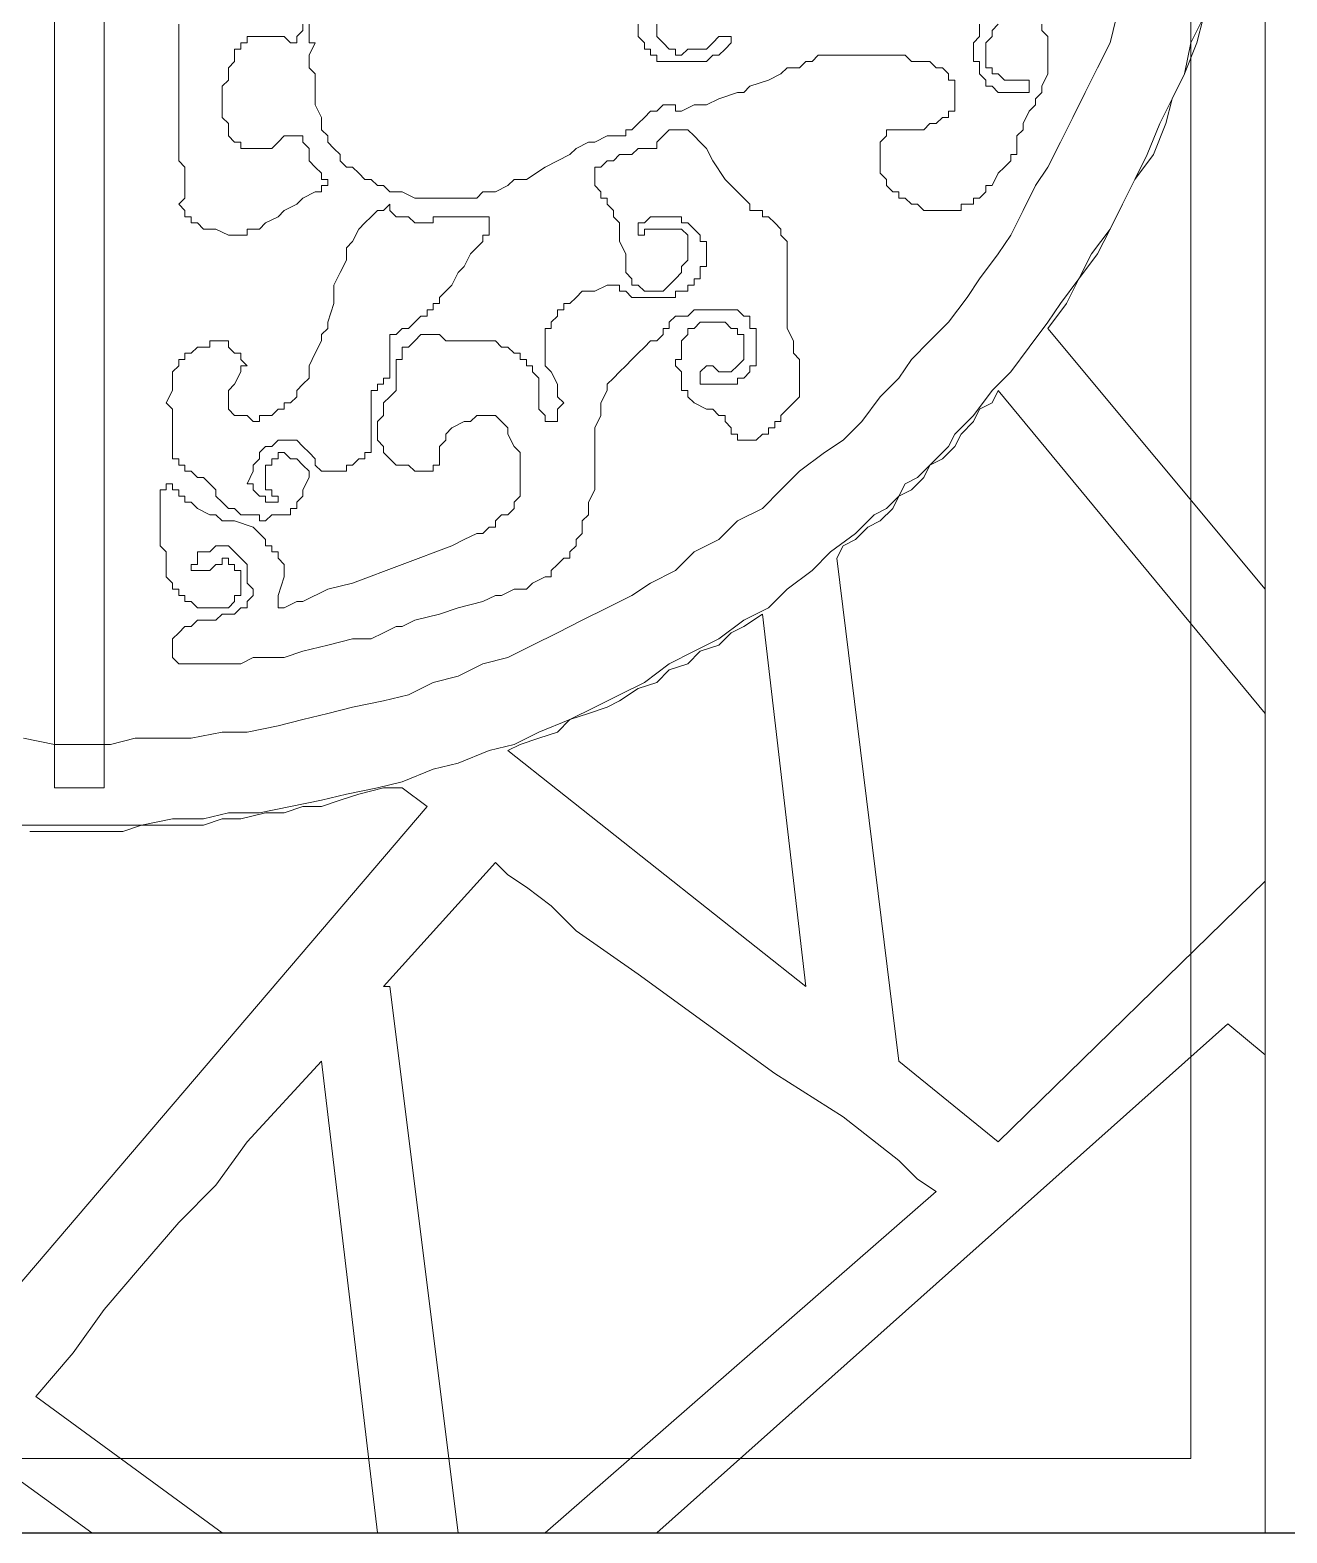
# Model space of a CAD drawing. Extents: x -66030 to 95157, y -13132 to 45879.
# Drawn here: x -50013 to -49222, y 24423 to 25368 of the extents above; entities that cross this region are included whole.
import ezdxf

# ---------------------------------------------------------------- set-up
doc = ezdxf.new("R2010")
doc.units = 0
doc.header["$LTSCALE"] = 100
doc.header["$MEASUREMENT"] = 0
doc.layers.get('0').update_dxf_attribs({"linetype": 'CONTINUOUS'})
doc.layers.add('3', color=11, linetype='CONTINUOUS')

msp = doc.modelspace()

# ---------------------------------------------------------------- linework, layer by layer
at = {"lineweight": 0}
for points in [[(-50727.7, 24422.57), (-49235.62, 24422.57), (-49235.62, 29164.42), (-50727.7, 29164.42), (-50727.7, 24422.57)], [(-50680.82, 24469.45), (-49282.49, 24469.45), (-49282.49, 29113.64), (-50680.82, 29113.64), (-50680.82, 24469.45)], [(-49997.28, 26336.5), (-49966.03, 26336.5), (-49966.03, 24891.29), (-49997.28, 24891.29), (-49997.28, 26336.5)], [(-49548.09, 25250.64), (-49548.09, 25250.64), (-49548.09, 25250.64), (-49544.19, 25246.73), (-49544.19, 25246.73), (-49540.28, 25242.83), (-49540.28, 25242.83), (-49540.28, 25238.92), (-49536.38, 25235.02), (-49536.38, 25227.2), (-49536.38, 25223.3), (-49536.38, 25219.39), (-49536.38, 25215.49), (-49536.38, 25211.58), (-49536.38, 25207.67), (-49536.38, 25203.77), (-49536.38, 25192.05), (-49536.38, 25192.05), (-49536.38, 25188.14), (-49536.38, 25184.24), (-49536.38, 25180.33), (-49532.47, 25172.52), (-49532.47, 25164.71), (-49528.56, 25160.8), (-49528.56, 25156.9), (-49528.56, 25149.08), (-49528.56, 25145.18), (-49528.56, 25145.18), (-49528.56, 25141.27), (-49528.56, 25141.27), (-49528.56, 25137.37), (-49532.47, 25133.46), (-49536.38, 25129.55), (-49540.28, 25125.65), (-49540.28, 25121.74), (-49544.19, 25121.74), (-49544.19, 25117.84), (-49548.09, 25117.84), (-49548.09, 25113.93), (-49552, 25113.93), (-49555.9, 25110.02), (-49555.9, 25110.02), (-49559.81, 25110.02), (-49563.72, 25110.02), (-49567.62, 25110.02), (-49567.62, 25110.02), (-49567.62, 25113.93), (-49571.53, 25113.93), (-49571.53, 25117.84), (-49575.43, 25121.74), (-49575.43, 25125.65), (-49575.43, 25125.65), (-49579.34, 25125.65), (-49579.34, 25125.65), (-49579.34, 25125.65), (-49583.25, 25129.55), (-49583.25, 25129.55), (-49587.15, 25129.55), (-49594.96, 25133.46), (-49594.96, 25133.46), (-49594.96, 25133.46), (-49598.87, 25137.37), (-49598.87, 25137.37), (-49598.87, 25141.27), (-49602.78, 25141.27), (-49602.78, 25145.18), (-49602.78, 25149.08), (-49602.78, 25149.08), (-49602.78, 25152.99), (-49606.68, 25156.9), (-49606.68, 25160.8), (-49602.78, 25160.8), (-49602.78, 25164.71), (-49602.78, 25168.61), (-49602.78, 25168.61), (-49602.78, 25172.52), (-49598.87, 25176.43), (-49598.87, 25176.43), (-49598.87, 25180.33), (-49594.96, 25180.33), (-49594.96, 25180.33), (-49591.06, 25184.24), (-49587.15, 25184.24), (-49587.15, 25184.24), (-49583.25, 25184.24), (-49579.34, 25184.24), (-49575.43, 25184.24), (-49575.43, 25184.24), (-49571.53, 25180.33), (-49571.53, 25180.33), (-49567.62, 25180.33), (-49567.62, 25176.43), (-49563.72, 25176.43), (-49563.72, 25172.52), (-49563.72, 25168.61), (-49563.72, 25168.61), (-49563.72, 25164.71), (-49563.72, 25160.8), (-49567.62, 25156.9), (-49567.62, 25156.9), (-49571.53, 25152.99), (-49571.53, 25152.99), (-49571.53, 25152.99), (-49575.43, 25152.99), (-49575.43, 25152.99), (-49579.34, 25152.99), (-49579.34, 25152.99), (-49579.34, 25152.99), (-49579.34, 25152.99), (-49583.25, 25156.9), (-49583.25, 25156.9), (-49583.25, 25156.9), (-49587.15, 25156.9), (-49591.06, 25152.99), (-49591.06, 25152.99), (-49591.06, 25152.99), (-49591.06, 25149.08), (-49591.06, 25149.08), (-49591.06, 25149.08), (-49591.06, 25149.08), (-49591.06, 25145.18), (-49587.15, 25145.18), (-49587.15, 25145.18), (-49583.25, 25145.18), (-49583.25, 25145.18), (-49583.25, 25145.18), (-49579.34, 25145.18), (-49579.34, 25145.18), (-49575.43, 25145.18), (-49575.43, 25145.18), (-49571.53, 25145.18), (-49571.53, 25145.18), (-49567.62, 25145.18), (-49567.62, 25149.08), (-49563.72, 25149.08), (-49563.72, 25149.08), (-49559.81, 25152.99), (-49559.81, 25152.99), (-49559.81, 25156.9), (-49555.9, 25156.9), (-49555.9, 25160.8), (-49555.9, 25160.8), (-49555.9, 25164.71), (-49555.9, 25164.71), (-49555.9, 25168.61), (-49555.9, 25168.61), (-49555.9, 25172.52), (-49555.9, 25172.52), (-49555.9, 25176.43), (-49555.9, 25176.43), (-49555.9, 25180.33), (-49559.81, 25180.33), (-49559.81, 25184.24), (-49559.81, 25184.24), (-49559.81, 25188.14), (-49563.72, 25188.14), (-49563.72, 25188.14), (-49567.62, 25192.05), (-49567.62, 25192.05), (-49571.53, 25192.05), (-49571.53, 25192.05), (-49583.25, 25192.05), (-49591.06, 25192.05), (-49594.96, 25192.05), (-49598.87, 25188.14), (-49602.78, 25188.14), (-49606.68, 25188.14), (-49606.68, 25188.14), (-49610.59, 25184.24), (-49610.59, 25184.24), (-49610.59, 25184.24), (-49610.59, 25184.24), (-49610.59, 25180.33), (-49614.49, 25180.33), (-49614.49, 25180.33), (-49614.49, 25176.43), (-49618.4, 25172.52), (-49622.31, 25172.52), (-49626.21, 25168.61), (-49630.12, 25164.71), (-49634.02, 25160.8), (-49634.02, 25160.8), (-49637.93, 25156.9), (-49641.84, 25152.99), (-49641.84, 25152.99), (-49645.74, 25149.08), (-49649.65, 25145.18), (-49649.65, 25141.27), (-49653.55, 25133.46), (-49653.55, 25129.55), (-49653.55, 25125.65), (-49653.55, 25125.65), (-49657.46, 25117.84), (-49657.46, 25113.93), (-49657.46, 25106.12), (-49657.46, 25094.4), (-49657.46, 25086.59), (-49657.46, 25078.78), (-49661.37, 25070.96), (-49661.37, 25067.06), (-49661.37, 25063.15), (-49665.27, 25059.25), (-49665.27, 25055.34), (-49665.27, 25051.43), (-49669.18, 25047.53), (-49669.18, 25043.62), (-49673.08, 25039.72), (-49673.08, 25035.81), (-49676.99, 25035.81), (-49680.9, 25031.9), (-49684.8, 25028), (-49684.8, 25024.09), (-49688.71, 25024.09), (-49696.52, 25020.19), (-49700.43, 25016.28), (-49708.24, 25016.28), (-49716.05, 25012.38), (-49719.96, 25012.38), (-49727.77, 25008.47), (-49743.39, 25004.56), (-49755.11, 25000.66), (-49770.73, 24996.75), (-49778.55, 24992.85), (-49782.45, 24992.85), (-49790.26, 24988.94), (-49798.07, 24985.03), (-49801.98, 24985.03), (-49809.79, 24985.03), (-49825.42, 24981.13), (-49841.04, 24977.22), (-49852.76, 24973.32), (-49860.57, 24973.32), (-49872.29, 24973.32), (-49880.1, 24969.41), (-49891.82, 24969.41), (-49899.63, 24969.41), (-49907.44, 24969.41), (-49915.25, 24969.41), (-49915.25, 24969.41), (-49919.16, 24969.41), (-49919.16, 24969.41), (-49923.07, 24973.32), (-49923.07, 24973.32), (-49923.07, 24973.32), (-49923.07, 24973.32), (-49923.07, 24977.22), (-49923.07, 24977.22), (-49923.07, 24981.13), (-49923.07, 24981.13), (-49923.07, 24985.03), (-49919.16, 24988.94), (-49919.16, 24988.94), (-49919.16, 24988.94), (-49915.25, 24992.85), (-49911.35, 24992.85), (-49911.35, 24992.85), (-49907.44, 24996.75), (-49903.54, 24996.75), (-49903.54, 24996.75), (-49895.72, 24996.75), (-49891.82, 25000.66), (-49887.91, 25000.66), (-49884.01, 25000.66), (-49880.1, 25004.56), (-49880.1, 25004.56), (-49880.1, 25004.56), (-49876.19, 25004.56), (-49876.19, 25008.47), (-49876.19, 25008.47), (-49876.19, 25008.47), (-49872.29, 25012.38), (-49872.29, 25016.28), (-49872.29, 25016.28), (-49876.19, 25020.19), (-49876.19, 25024.09), (-49876.19, 25028), (-49876.19, 25028), (-49876.19, 25031.9), (-49880.1, 25035.81), (-49880.1, 25035.81), (-49884.01, 25039.72), (-49884.01, 25039.72), (-49884.01, 25039.72), (-49887.91, 25043.62), (-49891.82, 25043.62), (-49895.72, 25043.62), (-49895.72, 25043.62), (-49899.63, 25039.72), (-49903.54, 25039.72), (-49903.54, 25039.72), (-49907.44, 25039.72), (-49907.44, 25035.81), (-49907.44, 25035.81), (-49907.44, 25031.9), (-49911.35, 25031.9), (-49911.35, 25028), (-49911.35, 25028), (-49907.44, 25028), (-49907.44, 25028), (-49907.44, 25028), (-49907.44, 25028), (-49907.44, 25028), (-49903.54, 25028), (-49899.63, 25028), (-49895.72, 25031.9), (-49891.82, 25031.9), (-49891.82, 25031.9), (-49891.82, 25035.81), (-49887.91, 25035.81), (-49887.91, 25031.9), (-49884.01, 25031.9), (-49884.01, 25031.9), (-49884.01, 25031.9), (-49884.01, 25028), (-49884.01, 25028), (-49880.1, 25028), (-49880.1, 25024.09), (-49880.1, 25020.19), (-49880.1, 25016.28), (-49880.1, 25012.38), (-49880.1, 25012.38), (-49884.01, 25012.38), (-49884.01, 25008.47), (-49884.01, 25008.47), (-49884.01, 25008.47), (-49887.91, 25004.56), (-49887.91, 25004.56), (-49887.91, 25004.56), (-49891.82, 25004.56), (-49895.72, 25004.56), (-49899.63, 25004.56), (-49903.54, 25004.56), (-49903.54, 25004.56), (-49907.44, 25004.56), (-49911.35, 25008.47), (-49911.35, 25008.47), (-49915.25, 25008.47), (-49915.25, 25012.38), (-49919.16, 25012.38), (-49919.16, 25016.28), (-49923.07, 25016.28), (-49923.07, 25020.19), (-49926.97, 25024.09), (-49926.97, 25024.09), (-49926.97, 25028), (-49926.97, 25031.9), (-49926.97, 25031.9), (-49926.97, 25035.81), (-49926.97, 25039.72), (-49930.88, 25043.62), (-49930.88, 25043.62), (-49930.88, 25047.53), (-49930.88, 25055.34), (-49930.88, 25059.25), (-49930.88, 25063.15), (-49930.88, 25067.06), (-49930.88, 25070.96), (-49930.88, 25074.87), (-49930.88, 25078.78), (-49926.97, 25078.78), (-49926.97, 25082.68), (-49926.97, 25082.68), (-49926.97, 25082.68), (-49926.97, 25082.68), (-49926.97, 25082.68), (-49923.07, 25082.68), (-49923.07, 25078.78), (-49923.07, 25078.78), (-49919.16, 25078.78), (-49919.16, 25074.87), (-49915.25, 25074.87), (-49915.25, 25074.87), (-49915.25, 25070.96), (-49911.35, 25070.96), (-49907.44, 25067.06), (-49899.63, 25063.15), (-49895.72, 25063.15), (-49891.82, 25059.25), (-49884.01, 25059.25), (-49872.29, 25055.34), (-49868.38, 25051.43), (-49864.48, 25047.53), (-49864.48, 25043.62), (-49860.57, 25043.62), (-49860.57, 25039.72), (-49856.66, 25039.72), (-49856.66, 25035.81), (-49856.66, 25035.81), (-49852.76, 25031.9), (-49852.76, 25031.9), (-49852.76, 25028), (-49852.76, 25028), (-49852.76, 25024.09), (-49856.66, 25012.38), (-49856.66, 25008.47), (-49856.66, 25008.47), (-49856.66, 25004.56), (-49856.66, 25004.56), (-49852.76, 25004.56), (-49852.76, 25004.56), (-49852.76, 25004.56), (-49844.95, 25008.47), (-49841.04, 25008.47), (-49825.42, 25016.28), (-49809.79, 25020.19), (-49778.55, 25031.9), (-49747.3, 25043.62), (-49739.49, 25047.53), (-49731.67, 25051.43), (-49727.77, 25051.43), (-49723.86, 25055.34), (-49719.96, 25055.34), (-49719.96, 25059.25), (-49716.05, 25063.15), (-49712.14, 25063.15), (-49708.24, 25067.06), (-49708.24, 25070.96), (-49704.33, 25074.87), (-49704.33, 25078.78), (-49704.33, 25082.68), (-49704.33, 25086.59), (-49704.33, 25090.49), (-49704.33, 25094.4), (-49704.33, 25102.21), (-49708.24, 25106.12), (-49712.14, 25113.93), (-49712.14, 25117.84), (-49716.05, 25121.74), (-49716.05, 25121.74), (-49716.05, 25121.74), (-49719.96, 25125.65), (-49719.96, 25125.65), (-49723.86, 25125.65), (-49727.77, 25125.65), (-49727.77, 25125.65), (-49731.67, 25125.65), (-49735.58, 25121.74), (-49739.49, 25121.74), (-49747.3, 25117.84), (-49747.3, 25117.84), (-49751.2, 25113.93), (-49751.2, 25113.93), (-49751.2, 25113.93), (-49751.2, 25110.02), (-49751.2, 25110.02), (-49755.11, 25106.12), (-49755.11, 25102.21), (-49755.11, 25098.31), (-49755.11, 25094.4), (-49755.11, 25094.4), (-49759.02, 25094.4), (-49759.02, 25094.4), (-49759.02, 25090.49), (-49762.92, 25090.49), (-49762.92, 25090.49), (-49762.92, 25090.49), (-49766.83, 25090.49), (-49770.73, 25090.49), (-49770.73, 25090.49), (-49774.64, 25094.4), (-49778.55, 25094.4), (-49778.55, 25094.4), (-49782.45, 25094.4), (-49782.45, 25094.4), (-49786.36, 25098.31), (-49786.36, 25098.31), (-49786.36, 25098.31), (-49790.26, 25102.21), (-49790.26, 25102.21), (-49790.26, 25106.12), (-49794.17, 25110.02), (-49794.17, 25110.02), (-49794.17, 25113.93), (-49794.17, 25117.84), (-49794.17, 25121.74), (-49790.26, 25125.65), (-49790.26, 25129.55), (-49790.26, 25133.46), (-49786.36, 25137.37), (-49786.36, 25137.37), (-49782.45, 25141.27), (-49782.45, 25141.27), (-49782.45, 25141.27), (-49782.45, 25145.18), (-49782.45, 25149.08), (-49782.45, 25152.99), (-49782.45, 25156.9), (-49782.45, 25160.8), (-49778.55, 25160.8), (-49778.55, 25164.71), (-49778.55, 25164.71), (-49778.55, 25168.61), (-49774.64, 25168.61), (-49774.64, 25168.61), (-49770.73, 25172.52), (-49770.73, 25172.52), (-49770.73, 25172.52), (-49766.83, 25176.43), (-49766.83, 25176.43), (-49762.92, 25176.43), (-49762.92, 25176.43), (-49759.02, 25176.43), (-49759.02, 25176.43), (-49755.11, 25176.43), (-49751.2, 25172.52), (-49747.3, 25172.52), (-49743.39, 25172.52), (-49739.49, 25172.52), (-49735.58, 25172.52), (-49731.67, 25172.52), (-49727.77, 25172.52), (-49723.86, 25172.52), (-49719.96, 25172.52), (-49716.05, 25168.61), (-49712.14, 25168.61), (-49708.24, 25164.71), (-49704.33, 25164.71), (-49704.33, 25160.8), (-49700.43, 25160.8), (-49700.43, 25160.8), (-49700.43, 25156.9), (-49696.52, 25156.9), (-49696.52, 25152.99), (-49696.52, 25152.99), (-49692.61, 25149.08), (-49692.61, 25149.08), (-49692.61, 25145.18), (-49692.61, 25145.18), (-49692.61, 25141.27), (-49692.61, 25137.37), (-49692.61, 25133.46), (-49692.61, 25129.55), (-49688.71, 25125.65), (-49688.71, 25125.65), (-49688.71, 25121.74), (-49688.71, 25121.74), (-49684.8, 25121.74), (-49684.8, 25121.74), (-49684.8, 25121.74), (-49684.8, 25121.74), (-49680.9, 25121.74), (-49680.9, 25125.65), (-49680.9, 25125.65), (-49680.9, 25129.55), (-49676.99, 25133.46), (-49680.9, 25137.37), (-49680.9, 25137.37), (-49680.9, 25141.27), (-49680.9, 25145.18), (-49684.8, 25152.99), (-49688.71, 25156.9), (-49688.71, 25160.8), (-49688.71, 25164.71), (-49688.71, 25164.71), (-49688.71, 25168.61), (-49688.71, 25172.52), (-49688.71, 25176.43), (-49688.71, 25180.33), (-49684.8, 25180.33), (-49684.8, 25184.24), (-49684.8, 25184.24), (-49680.9, 25188.14), (-49680.9, 25192.05), (-49676.99, 25192.05), (-49676.99, 25195.96), (-49673.08, 25195.96), (-49669.18, 25199.86), (-49669.18, 25199.86), (-49665.27, 25203.77), (-49661.37, 25203.77), (-49657.46, 25203.77), (-49657.46, 25203.77), (-49649.65, 25207.67), (-49641.84, 25207.67), (-49641.84, 25203.77), (-49637.93, 25203.77), (-49637.93, 25203.77), (-49634.02, 25199.86), (-49630.12, 25199.86), (-49630.12, 25199.86), (-49626.21, 25199.86), (-49622.31, 25199.86), (-49622.31, 25199.86), (-49618.4, 25199.86), (-49614.49, 25199.86), (-49614.49, 25199.86), (-49610.59, 25199.86), (-49606.68, 25199.86), (-49606.68, 25203.77), (-49602.78, 25203.77), (-49602.78, 25203.77), (-49598.87, 25203.77), (-49598.87, 25207.67), (-49594.96, 25207.67), (-49594.96, 25207.67), (-49594.96, 25211.58), (-49591.06, 25211.58), (-49591.06, 25215.49), (-49591.06, 25215.49), (-49591.06, 25219.39), (-49587.15, 25219.39), (-49587.15, 25223.3), (-49587.15, 25223.3), (-49587.15, 25227.2), (-49587.15, 25231.11), (-49587.15, 25235.02), (-49591.06, 25235.02), (-49591.06, 25238.92), (-49594.96, 25242.83), (-49594.96, 25242.83), (-49594.96, 25242.83), (-49598.87, 25246.73), (-49598.87, 25246.73), (-49598.87, 25246.73), (-49602.78, 25246.73), (-49602.78, 25250.64), (-49606.68, 25250.64), (-49606.68, 25250.64), (-49610.59, 25250.64), (-49610.59, 25250.64), (-49614.49, 25250.64), (-49614.49, 25250.64), (-49618.4, 25250.64), (-49622.31, 25250.64), (-49622.31, 25250.64), (-49626.21, 25246.73), (-49626.21, 25246.73), (-49630.12, 25246.73), (-49630.12, 25242.83), (-49630.12, 25242.83), (-49630.12, 25242.83), (-49630.12, 25238.92), (-49630.12, 25238.92), (-49630.12, 25238.92), (-49630.12, 25238.92), (-49630.12, 25238.92), (-49626.21, 25238.92), (-49626.21, 25242.83), (-49622.31, 25242.83), (-49622.31, 25242.83), (-49618.4, 25242.83), (-49618.4, 25242.83), (-49614.49, 25242.83), (-49614.49, 25242.83), (-49610.59, 25242.83), (-49610.59, 25242.83), (-49606.68, 25242.83), (-49606.68, 25242.83), (-49602.78, 25242.83), (-49602.78, 25242.83), (-49598.87, 25238.92), (-49598.87, 25238.92), (-49598.87, 25235.02), (-49598.87, 25231.11), (-49598.87, 25227.2), (-49598.87, 25223.3), (-49602.78, 25219.39), (-49602.78, 25215.49), (-49602.78, 25215.49), (-49606.68, 25211.58), (-49606.68, 25211.58), (-49610.59, 25207.67), (-49610.59, 25207.67), (-49614.49, 25203.77), (-49618.4, 25203.77), (-49618.4, 25203.77), (-49622.31, 25203.77), (-49622.31, 25203.77), (-49626.21, 25203.77), (-49626.21, 25203.77), (-49626.21, 25203.77), (-49630.12, 25207.67), (-49630.12, 25207.67), (-49634.02, 25207.67), (-49634.02, 25207.67), (-49634.02, 25211.58), (-49637.93, 25215.49), (-49637.93, 25215.49), (-49637.93, 25219.39), (-49637.93, 25223.3), (-49637.93, 25227.2), (-49641.84, 25235.02), (-49641.84, 25238.92), (-49641.84, 25242.83), (-49641.84, 25246.73), (-49641.84, 25246.73), (-49645.74, 25250.64), (-49645.74, 25254.55), (-49649.65, 25258.45), (-49649.65, 25262.36), (-49653.55, 25262.36), (-49653.55, 25266.26), (-49657.46, 25270.17), (-49657.46, 25270.17), (-49657.46, 25274.07), (-49657.46, 25274.07), (-49657.46, 25277.98), (-49657.46, 25281.89), (-49657.46, 25281.89), (-49653.55, 25281.89), (-49653.55, 25281.89), (-49653.55, 25281.89), (-49649.65, 25285.79), (-49645.74, 25285.79), (-49641.84, 25289.7), (-49634.02, 25289.7), (-49630.12, 25293.6), (-49630.12, 25293.6), (-49626.21, 25293.6), (-49626.21, 25293.6), (-49622.31, 25293.6), (-49622.31, 25293.6), (-49622.31, 25293.6), (-49618.4, 25293.6), (-49618.4, 25297.51), (-49614.49, 25301.42), (-49610.59, 25305.32), (-49606.68, 25305.32), (-49606.68, 25305.32), (-49602.78, 25305.32), (-49602.78, 25305.32), (-49598.87, 25305.32), (-49598.87, 25305.32), (-49598.87, 25305.32), (-49598.87, 25305.32), (-49594.96, 25301.42), (-49591.06, 25297.51), (-49587.15, 25293.6), (-49583.25, 25285.79), (-49575.43, 25274.07), (-49571.53, 25270.17), (-49567.62, 25266.26), (-49563.72, 25262.36), (-49559.81, 25258.45), (-49559.81, 25254.55), (-49555.9, 25254.55), (-49555.9, 25254.55), (-49552, 25254.55), (-49552, 25250.64), (-49552, 25250.64), (-49548.09, 25250.64)], [(-49759.02, 25246.73), (-49759.02, 25250.64), (-49755.11, 25250.64), (-49743.39, 25250.64), (-49731.67, 25250.64), (-49727.77, 25250.64), (-49723.86, 25250.64), (-49723.86, 25250.64), (-49723.86, 25250.64), (-49723.86, 25246.73), (-49723.86, 25246.73), (-49723.86, 25242.83), (-49723.86, 25242.83), (-49723.86, 25238.92), (-49723.86, 25238.92), (-49727.77, 25238.92), (-49727.77, 25238.92), (-49727.77, 25235.02), (-49735.58, 25227.2), (-49739.49, 25219.39), (-49743.39, 25215.49), (-49747.3, 25207.67), (-49751.2, 25203.77), (-49755.11, 25199.86), (-49755.11, 25195.96), (-49759.02, 25195.96), (-49759.02, 25192.05), (-49762.92, 25192.05), (-49762.92, 25188.14), (-49766.83, 25188.14), (-49770.73, 25184.24), (-49770.73, 25184.24), (-49774.64, 25180.33), (-49778.55, 25180.33), (-49782.45, 25176.43), (-49782.45, 25176.43), (-49782.45, 25176.43), (-49786.36, 25176.43), (-49786.36, 25172.52), (-49786.36, 25172.52), (-49786.36, 25168.61), (-49786.36, 25168.61), (-49786.36, 25164.71), (-49786.36, 25160.8), (-49786.36, 25156.9), (-49786.36, 25152.99), (-49786.36, 25152.99), (-49786.36, 25149.08), (-49790.26, 25149.08), (-49790.26, 25149.08), (-49790.26, 25145.18), (-49794.17, 25145.18), (-49794.17, 25145.18), (-49794.17, 25141.27), (-49798.07, 25141.27), (-49798.07, 25137.37), (-49798.07, 25137.37), (-49798.07, 25133.46), (-49798.07, 25129.55), (-49798.07, 25125.65), (-49798.07, 25125.65), (-49798.07, 25121.74), (-49798.07, 25117.84), (-49798.07, 25113.93), (-49798.07, 25113.93), (-49798.07, 25113.93), (-49798.07, 25110.02), (-49798.07, 25110.02), (-49798.07, 25106.12), (-49798.07, 25106.12), (-49798.07, 25102.21), (-49801.98, 25102.21), (-49801.98, 25098.31), (-49805.89, 25098.31), (-49809.79, 25094.4), (-49809.79, 25094.4), (-49813.7, 25094.4), (-49813.7, 25090.49), (-49817.6, 25090.49), (-49821.51, 25090.49), (-49821.51, 25090.49), (-49825.42, 25090.49), (-49825.42, 25090.49), (-49829.32, 25090.49), (-49829.32, 25090.49), (-49833.23, 25094.4), (-49833.23, 25094.4), (-49833.23, 25098.31), (-49837.13, 25102.21), (-49837.13, 25102.21), (-49841.04, 25106.12), (-49841.04, 25106.12), (-49841.04, 25106.12), (-49844.95, 25110.02), (-49844.95, 25110.02), (-49848.85, 25110.02), (-49852.76, 25110.02), (-49852.76, 25110.02), (-49856.66, 25110.02), (-49860.57, 25106.12), (-49860.57, 25106.12), (-49864.48, 25106.12), (-49864.48, 25106.12), (-49868.38, 25102.21), (-49868.38, 25102.21), (-49868.38, 25098.31), (-49868.38, 25098.31), (-49872.29, 25094.4), (-49872.29, 25094.4), (-49872.29, 25090.49), (-49876.19, 25082.68), (-49876.19, 25082.68), (-49872.29, 25082.68), (-49872.29, 25078.78), (-49872.29, 25078.78), (-49868.38, 25074.87), (-49868.38, 25074.87), (-49868.38, 25074.87), (-49864.48, 25074.87), (-49864.48, 25070.96), (-49864.48, 25070.96), (-49860.57, 25070.96), (-49860.57, 25070.96), (-49860.57, 25070.96), (-49856.66, 25070.96), (-49856.66, 25070.96), (-49856.66, 25074.87), (-49856.66, 25074.87), (-49856.66, 25074.87), (-49856.66, 25074.87), (-49860.57, 25074.87), (-49860.57, 25078.78), (-49860.57, 25078.78), (-49864.48, 25078.78), (-49864.48, 25082.68), (-49864.48, 25082.68), (-49864.48, 25086.59), (-49864.48, 25090.49), (-49864.48, 25094.4), (-49864.48, 25094.4), (-49860.57, 25094.4), (-49860.57, 25098.31), (-49860.57, 25098.31), (-49860.57, 25098.31), (-49856.66, 25098.31), (-49856.66, 25102.21), (-49852.76, 25102.21), (-49848.85, 25098.31), (-49844.95, 25098.31), (-49844.95, 25098.31), (-49841.04, 25094.4), (-49841.04, 25094.4), (-49841.04, 25094.4), (-49837.13, 25090.49), (-49837.13, 25090.49), (-49837.13, 25090.49), (-49837.13, 25086.59), (-49841.04, 25078.78), (-49841.04, 25078.78), (-49841.04, 25074.87), (-49844.95, 25070.96), (-49844.95, 25070.96), (-49844.95, 25067.06), (-49844.95, 25067.06), (-49848.85, 25067.06), (-49848.85, 25063.15), (-49852.76, 25063.15), (-49856.66, 25063.15), (-49856.66, 25063.15), (-49860.57, 25063.15), (-49860.57, 25063.15), (-49864.48, 25059.25), (-49868.38, 25059.25), (-49868.38, 25063.15), (-49872.29, 25063.15), (-49876.19, 25063.15), (-49876.19, 25063.15), (-49880.1, 25063.15), (-49884.01, 25067.06), (-49887.91, 25067.06), (-49887.91, 25067.06), (-49891.82, 25070.96), (-49891.82, 25070.96), (-49895.72, 25074.87), (-49895.72, 25074.87), (-49895.72, 25078.78), (-49895.72, 25078.78), (-49899.63, 25082.68), (-49899.63, 25082.68), (-49903.54, 25086.59), (-49903.54, 25086.59), (-49907.44, 25086.59), (-49911.35, 25090.49), (-49915.25, 25090.49), (-49915.25, 25094.4), (-49919.16, 25094.4), (-49919.16, 25098.31), (-49923.07, 25098.31), (-49923.07, 25102.21), (-49923.07, 25102.21), (-49923.07, 25106.12), (-49923.07, 25106.12), (-49923.07, 25110.02), (-49923.07, 25117.84), (-49923.07, 25121.74), (-49923.07, 25125.65), (-49923.07, 25129.55), (-49926.97, 25133.46), (-49923.07, 25141.27), (-49923.07, 25145.18), (-49923.07, 25149.08), (-49923.07, 25152.99), (-49919.16, 25156.9), (-49919.16, 25160.8), (-49915.25, 25160.8), (-49915.25, 25164.71), (-49915.25, 25164.71), (-49911.35, 25164.71), (-49911.35, 25164.71), (-49911.35, 25164.71), (-49907.44, 25168.61), (-49907.44, 25168.61), (-49903.54, 25168.61), (-49899.63, 25168.61), (-49899.63, 25168.61), (-49899.63, 25172.52), (-49899.63, 25172.52), (-49899.63, 25172.52), (-49895.72, 25172.52), (-49895.72, 25172.52), (-49895.72, 25172.52), (-49891.82, 25172.52), (-49891.82, 25172.52), (-49887.91, 25172.52), (-49887.91, 25172.52), (-49887.91, 25168.61), (-49884.01, 25164.71), (-49880.1, 25164.71), (-49880.1, 25160.8), (-49876.19, 25156.9), (-49880.1, 25156.9), (-49880.1, 25152.99), (-49884.01, 25145.18), (-49887.91, 25141.27), (-49887.91, 25137.37), (-49887.91, 25133.46), (-49887.91, 25133.46), (-49887.91, 25133.46), (-49887.91, 25129.55), (-49887.91, 25129.55), (-49887.91, 25129.55), (-49887.91, 25129.55), (-49884.01, 25125.65), (-49884.01, 25125.65), (-49880.1, 25125.65), (-49876.19, 25125.65), (-49876.19, 25125.65), (-49872.29, 25121.74), (-49868.38, 25121.74), (-49868.38, 25125.65), (-49864.48, 25125.65), (-49864.48, 25125.65), (-49860.57, 25125.65), (-49860.57, 25125.65), (-49856.66, 25129.55), (-49852.76, 25129.55), (-49852.76, 25133.46), (-49848.85, 25133.46), (-49844.95, 25137.37), (-49844.95, 25141.27), (-49841.04, 25145.18), (-49841.04, 25145.18), (-49837.13, 25149.08), (-49837.13, 25156.9), (-49833.23, 25164.71), (-49829.32, 25172.52), (-49829.32, 25176.43), (-49825.42, 25180.33), (-49825.42, 25184.24), (-49821.51, 25195.96), (-49821.51, 25203.77), (-49821.51, 25207.67), (-49817.6, 25215.49), (-49813.7, 25223.3), (-49813.7, 25231.11), (-49809.79, 25235.02), (-49805.89, 25242.83), (-49805.89, 25242.83), (-49801.98, 25246.73), (-49801.98, 25246.73), (-49798.07, 25250.64), (-49798.07, 25250.64), (-49794.17, 25254.55), (-49794.17, 25254.55), (-49790.26, 25254.55), (-49790.26, 25254.55), (-49786.36, 25258.45), (-49786.36, 25254.55), (-49786.36, 25254.55), (-49786.36, 25254.55), (-49782.45, 25250.64), (-49782.45, 25250.64), (-49778.55, 25250.64), (-49774.64, 25250.64), (-49770.73, 25246.73), (-49766.83, 25246.73), (-49762.92, 25246.73), (-49759.02, 25246.73)], [(-49552, 25000.66), (-49563.72, 24992.85), (-49571.53, 24988.94), (-49579.34, 24981.13), (-49591.06, 24977.22), (-49598.87, 24969.41), (-49610.59, 24965.5), (-49618.4, 24957.69), (-49630.12, 24953.79), (-49641.84, 24945.97), (-49649.65, 24942.07), (-49661.37, 24938.16), (-49673.08, 24934.26), (-49680.9, 24926.44), (-49692.61, 24922.54), (-49704.33, 24918.63), (-49712.14, 24914.73), (-49524.66, 24766.3), (-49552, 25000.66)]]:
    msp.add_lwpolyline(points, close=True, dxfattribs=at)
for points in [[(-50286.32, 24649.12), (-49973.84, 24422.57), (-49891.82, 24422.57), (-50009, 24508.51), (-49985.56, 24535.85), (-49966.03, 24563.19), (-49942.6, 24590.53), (-49919.16, 24617.87), (-49895.72, 24641.31), (-49876.19, 24668.65), (-49829.32, 24719.43), (-49794.17, 24422.57), (-49743.39, 24422.57), (-49786.36, 24766.3), (-49790.26, 24766.3), (-49755.11, 24805.36), (-49719.96, 24844.42), (-49712.14, 24836.61), (-49700.43, 24828.79), (-49684.8, 24817.08), (-49669.18, 24801.45), (-49630.12, 24774.11), (-49587.15, 24742.86), (-49544.19, 24711.62), (-49501.22, 24684.27), (-49466.07, 24656.93), (-49454.35, 24645.21), (-49442.63, 24637.4), (-49688.71, 24422.57), (-49618.4, 24422.57), (-49259.05, 24742.86), (-49235.62, 24723.33), (-49235.62, 24832.7), (-49403.57, 24668.65), (-49466.07, 24719.43), (-49505.13, 25035.81), (-49501.22, 25043.62), (-49493.41, 25047.53), (-49485.6, 25055.34), (-49477.79, 25059.25), (-49469.97, 25067.06), (-49466.07, 25074.87), (-49458.26, 25078.78), (-49450.44, 25086.59), (-49446.54, 25094.4), (-49438.73, 25098.31), (-49430.91, 25106.12), (-49427.01, 25113.93), (-49419.2, 25121.74), (-49415.29, 25129.55), (-49407.48, 25133.46), (-49403.57, 25141.27), (-49235.62, 24938.16), (-49235.62, 25016.28), (-49372.32, 25180.33), (-49360.61, 25195.96), (-49352.79, 25211.58), (-49341.08, 25227.2), (-49333.26, 25242.83), (-49325.45, 25258.45), (-49317.64, 25274.07), (-49305.92, 25289.7), (-49298.11, 25309.23), (-49294.21, 25324.85), (-49286.39, 25340.48), (-49278.58, 25360.01), (-49274.68, 25375.63)], [(-49274.68, 25375.63), (-49282.49, 25360.01), (-49286.39, 25340.48), (-49294.21, 25324.85), (-49302.02, 25309.23), (-49309.83, 25289.7), (-49317.64, 25274.07), (-49325.45, 25258.45), (-49333.26, 25242.83), (-49344.98, 25227.2), (-49352.79, 25211.58), (-49364.51, 25195.96), (-49372.32, 25184.24), (-49384.04, 25168.61), (-49395.76, 25152.99), (-49407.48, 25141.27), (-49419.2, 25125.65), (-49430.91, 25113.93), (-49434.82, 25106.12), (-49442.63, 25098.31), (-49446.54, 25094.4), (-49454.35, 25086.59), (-49462.16, 25082.68), (-49466.07, 25074.87), (-49473.88, 25067.06), (-49481.69, 25063.15), (-49493.41, 25051.43), (-49509.03, 25039.72), (-49520.75, 25028), (-49536.38, 25016.28), (-49548.09, 25004.56), (-49563.72, 24996.75), (-49579.34, 24985.03), (-49594.96, 24977.22), (-49610.59, 24969.41), (-49626.21, 24957.69), (-49641.84, 24949.88), (-49657.46, 24942.07), (-49673.08, 24934.26), (-49692.61, 24926.44), (-49708.24, 24918.63), (-49723.86, 24914.73), (-49743.39, 24906.91), (-49759.02, 24903.01), (-49778.55, 24895.2), (-49794.17, 24891.29), (-49813.7, 24887.38), (-49829.32, 24883.48), (-49848.85, 24879.57), (-49868.38, 24875.67), (-49887.91, 24875.67), (-49903.54, 24871.76), (-49923.07, 24871.76), (-49942.6, 24867.85), (-49962.13, 24867.85), (-49981.66, 24867.85), (-50001.19, 24867.85), (-50020.72, 24867.85)], [(-49329.36, 25375.63), (-49333.26, 25360.01), (-49341.08, 25344.38), (-49348.89, 25328.76), (-49356.7, 25313.13), (-49364.51, 25297.51), (-49372.32, 25281.89), (-49380.14, 25270.17), (-49387.95, 25254.55), (-49395.76, 25238.92), (-49403.57, 25227.2), (-49415.29, 25211.58), (-49423.1, 25199.86), (-49434.82, 25184.24), (-49446.54, 25172.52), (-49458.26, 25160.8), (-49466.07, 25149.08), (-49477.79, 25137.37), (-49489.5, 25121.74), (-49501.22, 25110.02), (-49512.94, 25102.21), (-49528.56, 25090.49), (-49540.28, 25078.78), (-49552, 25067.06), (-49567.62, 25059.25), (-49579.34, 25047.53), (-49594.96, 25039.72), (-49606.68, 25028), (-49622.31, 25020.19), (-49634.02, 25012.38), (-49649.65, 25004.56), (-49665.27, 24996.75), (-49680.9, 24988.94), (-49696.52, 24981.13), (-49712.14, 24973.32), (-49727.77, 24969.41), (-49743.39, 24961.6), (-49759.02, 24957.69), (-49774.64, 24949.88), (-49790.26, 24945.97), (-49809.79, 24942.07), (-49825.42, 24938.16), (-49841.04, 24934.26), (-49856.66, 24930.35), (-49876.19, 24926.44), (-49891.82, 24926.44), (-49911.35, 24922.54), (-49926.97, 24922.54), (-49946.5, 24922.54), (-49962.13, 24918.63), (-49981.66, 24918.63), (-49997.28, 24918.63), (-50016.81, 24922.54)], [(-49841.04, 25371.72), (-49841.04, 25367.82), (-49844.95, 25363.91), (-49844.95, 25360.01), (-49844.95, 25360.01), (-49844.95, 25360.01), (-49848.85, 25360.01), (-49852.76, 25363.91), (-49856.66, 25363.91), (-49860.57, 25363.91), (-49864.48, 25363.91), (-49868.38, 25363.91), (-49868.38, 25363.91), (-49872.29, 25363.91), (-49872.29, 25363.91), (-49876.19, 25363.91), (-49876.19, 25360.01), (-49876.19, 25360.01), (-49880.1, 25360.01), (-49880.1, 25356.1), (-49880.1, 25356.1), (-49884.01, 25356.1), (-49884.01, 25352.19), (-49884.01, 25348.29), (-49887.91, 25344.38), (-49887.91, 25336.57), (-49891.82, 25332.66), (-49891.82, 25328.76), (-49891.82, 25324.85), (-49891.82, 25320.95), (-49891.82, 25317.04), (-49891.82, 25313.13), (-49891.82, 25313.13), (-49887.91, 25309.23), (-49887.91, 25305.32), (-49887.91, 25305.32), (-49887.91, 25301.42), (-49884.01, 25297.51), (-49884.01, 25297.51), (-49880.1, 25297.51), (-49880.1, 25293.6), (-49876.19, 25293.6), (-49872.29, 25293.6), (-49868.38, 25293.6), (-49868.38, 25293.6), (-49860.57, 25293.6), (-49856.66, 25297.51), (-49852.76, 25301.42), (-49848.85, 25301.42), (-49848.85, 25301.42), (-49844.95, 25301.42), (-49844.95, 25301.42), (-49844.95, 25301.42), (-49841.04, 25301.42), (-49841.04, 25301.42), (-49841.04, 25301.42), (-49841.04, 25297.51), (-49837.13, 25293.6), (-49837.13, 25293.6), (-49837.13, 25289.7), (-49837.13, 25285.79), (-49837.13, 25285.79), (-49833.23, 25281.89), (-49833.23, 25281.89), (-49829.32, 25277.98), (-49829.32, 25274.07), (-49829.32, 25274.07), (-49825.42, 25274.07), (-49825.42, 25274.07), (-49825.42, 25270.17), (-49829.32, 25270.17), (-49829.32, 25270.17), (-49829.32, 25266.26), (-49833.23, 25266.26), (-49841.04, 25262.36), (-49844.95, 25258.45), (-49852.76, 25254.55), (-49856.66, 25250.64), (-49864.48, 25246.73), (-49868.38, 25242.83), (-49872.29, 25242.83), (-49876.19, 25242.83), (-49876.19, 25238.92), (-49880.1, 25238.92), (-49884.01, 25238.92), (-49887.91, 25238.92), (-49895.72, 25242.83), (-49903.54, 25242.83), (-49907.44, 25246.73), (-49907.44, 25246.73), (-49911.35, 25246.73), (-49911.35, 25250.64), (-49915.25, 25250.64), (-49915.25, 25254.55), (-49915.25, 25254.55), (-49919.16, 25258.45), (-49919.16, 25258.45), (-49915.25, 25262.36), (-49915.25, 25266.26), (-49915.25, 25266.26), (-49915.25, 25266.26), (-49915.25, 25270.17), (-49915.25, 25270.17), (-49915.25, 25274.07), (-49915.25, 25274.07), (-49915.25, 25281.89), (-49919.16, 25285.79), (-49919.16, 25289.7), (-49919.16, 25297.51), (-49919.16, 25297.51), (-49919.16, 25301.42), (-49919.16, 25309.23), (-49919.16, 25313.13), (-49919.16, 25320.95), (-49919.16, 25324.85), (-49919.16, 25332.66), (-49919.16, 25332.66), (-49919.16, 25336.57), (-49919.16, 25340.48), (-49919.16, 25344.38), (-49919.16, 25348.29), (-49919.16, 25356.1), (-49919.16, 25367.82), (-49919.16, 25371.72)], [(-49376.23, 25371.72), (-49376.23, 25367.82), (-49376.23, 25367.82), (-49372.32, 25363.91), (-49372.32, 25363.91), (-49372.32, 25360.01), (-49372.32, 25356.1), (-49372.32, 25356.1), (-49372.32, 25352.19), (-49372.32, 25352.19), (-49372.32, 25348.29), (-49372.32, 25344.38), (-49372.32, 25340.48), (-49376.23, 25332.66), (-49376.23, 25328.76), (-49380.14, 25324.85), (-49380.14, 25320.95), (-49384.04, 25317.04), (-49387.95, 25309.23), (-49387.95, 25309.23), (-49387.95, 25305.32), (-49391.85, 25301.42), (-49391.85, 25297.51), (-49391.85, 25297.51), (-49391.85, 25293.6), (-49391.85, 25289.7), (-49395.76, 25289.7), (-49395.76, 25285.79), (-49399.67, 25281.89), (-49403.57, 25277.98), (-49407.48, 25270.17), (-49411.38, 25270.17), (-49411.38, 25266.26), (-49411.38, 25266.26), (-49415.29, 25262.36), (-49415.29, 25262.36), (-49415.29, 25262.36), (-49419.2, 25262.36), (-49419.2, 25258.45), (-49423.1, 25258.45), (-49427.01, 25258.45), (-49427.01, 25254.55), (-49430.91, 25254.55), (-49434.82, 25254.55), (-49438.73, 25254.55), (-49438.73, 25254.55), (-49442.63, 25254.55), (-49446.54, 25254.55), (-49450.44, 25254.55), (-49450.44, 25254.55), (-49454.35, 25258.45), (-49458.26, 25258.45), (-49458.26, 25258.45), (-49462.16, 25262.36), (-49466.07, 25262.36), (-49466.07, 25266.26), (-49469.97, 25266.26), (-49469.97, 25266.26), (-49473.88, 25270.17), (-49473.88, 25270.17), (-49473.88, 25274.07), (-49473.88, 25274.07), (-49477.79, 25277.98), (-49477.79, 25277.98), (-49477.79, 25281.89), (-49477.79, 25285.79), (-49477.79, 25285.79), (-49477.79, 25293.6), (-49477.79, 25293.6), (-49477.79, 25297.51), (-49473.88, 25301.42), (-49473.88, 25301.42), (-49473.88, 25301.42), (-49473.88, 25305.32), (-49469.97, 25305.32), (-49469.97, 25305.32), (-49466.07, 25305.32), (-49462.16, 25305.32), (-49458.26, 25305.32), (-49454.35, 25305.32), (-49450.44, 25305.32), (-49446.54, 25309.23), (-49442.63, 25309.23), (-49442.63, 25309.23), (-49438.73, 25313.13), (-49434.82, 25313.13), (-49434.82, 25317.04), (-49434.82, 25317.04), (-49434.82, 25317.04), (-49430.91, 25317.04), (-49430.91, 25320.95), (-49430.91, 25320.95), (-49430.91, 25324.85), (-49430.91, 25324.85), (-49430.91, 25324.85), (-49430.91, 25328.76), (-49430.91, 25328.76), (-49430.91, 25332.66), (-49430.91, 25336.57), (-49430.91, 25336.57), (-49434.82, 25336.57), (-49434.82, 25340.48), (-49434.82, 25340.48), (-49438.73, 25344.38), (-49438.73, 25344.38), (-49442.63, 25344.38), (-49446.54, 25348.29), (-49450.44, 25348.29), (-49458.26, 25348.29), (-49462.16, 25352.19), (-49469.97, 25352.19), (-49473.88, 25352.19), (-49477.79, 25352.19), (-49489.5, 25352.19), (-49493.41, 25352.19), (-49501.22, 25352.19), (-49505.13, 25352.19), (-49512.94, 25352.19), (-49516.85, 25352.19), (-49520.75, 25348.29), (-49524.66, 25348.29), (-49528.56, 25344.38), (-49536.38, 25344.38), (-49540.28, 25340.48), (-49548.09, 25336.57), (-49559.81, 25332.66), (-49563.72, 25328.76), (-49567.62, 25328.76), (-49579.34, 25324.85), (-49587.15, 25320.95), (-49591.06, 25320.95), (-49594.96, 25320.95), (-49602.78, 25317.04), (-49606.68, 25317.04), (-49606.68, 25320.95), (-49610.59, 25320.95), (-49610.59, 25320.95), (-49610.59, 25320.95), (-49614.49, 25320.95), (-49614.49, 25320.95), (-49618.4, 25317.04), (-49622.31, 25317.04), (-49622.31, 25317.04), (-49626.21, 25313.13), (-49630.12, 25309.23), (-49634.02, 25305.32), (-49637.93, 25305.32), (-49637.93, 25301.42), (-49641.84, 25301.42), (-49641.84, 25301.42), (-49641.84, 25301.42), (-49645.74, 25301.42), (-49649.65, 25301.42), (-49649.65, 25301.42), (-49657.46, 25297.51), (-49661.37, 25297.51), (-49669.18, 25293.6), (-49673.08, 25289.7), (-49688.71, 25281.89), (-49700.43, 25274.07), (-49708.24, 25274.07), (-49712.14, 25270.17), (-49719.96, 25266.26), (-49727.77, 25266.26), (-49731.67, 25262.36), (-49731.67, 25262.36), (-49735.58, 25262.36), (-49739.49, 25262.36), (-49743.39, 25262.36), (-49751.2, 25262.36), (-49755.11, 25262.36), (-49762.92, 25262.36), (-49766.83, 25262.36), (-49770.73, 25262.36), (-49778.55, 25266.26), (-49782.45, 25266.26), (-49786.36, 25266.26), (-49790.26, 25270.17), (-49794.17, 25270.17), (-49798.07, 25274.07), (-49801.98, 25274.07), (-49805.89, 25277.98), (-49809.79, 25281.89), (-49813.7, 25281.89), (-49817.6, 25285.79), (-49817.6, 25289.7), (-49821.51, 25293.6), (-49825.42, 25297.51), (-49825.42, 25301.42), (-49829.32, 25305.32), (-49829.32, 25309.23), (-49829.32, 25313.13), (-49833.23, 25320.95), (-49833.23, 25324.85), (-49833.23, 25328.76), (-49833.23, 25336.57), (-49833.23, 25340.48), (-49837.13, 25344.38), (-49837.13, 25352.19), (-49833.23, 25360.01), (-49837.13, 25360.01), (-49837.13, 25363.91), (-49837.13, 25363.91), (-49837.13, 25367.82), (-49837.13, 25371.72)], [(-49630.12, 25371.72), (-49630.12, 25367.82), (-49630.12, 25363.91), (-49630.12, 25363.91), (-49626.21, 25360.01), (-49626.21, 25356.1), (-49622.31, 25356.1), (-49622.31, 25352.19), (-49618.4, 25352.19), (-49618.4, 25348.29), (-49614.49, 25348.29), (-49610.59, 25348.29), (-49610.59, 25348.29), (-49606.68, 25348.29), (-49602.78, 25348.29), (-49594.96, 25348.29), (-49587.15, 25348.29), (-49583.25, 25352.19), (-49583.25, 25352.19), (-49579.34, 25352.19), (-49579.34, 25352.19), (-49575.43, 25356.1), (-49575.43, 25356.1), (-49575.43, 25356.1), (-49571.53, 25360.01), (-49571.53, 25363.91), (-49571.53, 25363.91), (-49571.53, 25363.91), (-49571.53, 25363.91), (-49571.53, 25363.91), (-49575.43, 25363.91), (-49575.43, 25363.91), (-49579.34, 25363.91), (-49583.25, 25360.01), (-49587.15, 25356.1), (-49591.06, 25356.1), (-49594.96, 25356.1), (-49598.87, 25356.1), (-49602.78, 25352.19), (-49602.78, 25352.19), (-49606.68, 25352.19), (-49606.68, 25352.19), (-49606.68, 25356.1), (-49610.59, 25356.1), (-49610.59, 25356.1), (-49610.59, 25356.1), (-49614.49, 25360.01), (-49614.49, 25360.01), (-49614.49, 25360.01), (-49618.4, 25363.91), (-49618.4, 25363.91), (-49618.4, 25367.82), (-49618.4, 25371.72)], [(-49415.29, 25371.72), (-49415.29, 25367.82), (-49415.29, 25363.91), (-49419.2, 25360.01), (-49419.2, 25356.1), (-49419.2, 25352.19), (-49419.2, 25348.29), (-49415.29, 25348.29), (-49415.29, 25344.38), (-49415.29, 25344.38), (-49415.29, 25340.48), (-49415.29, 25340.48), (-49411.38, 25336.57), (-49411.38, 25336.57), (-49411.38, 25332.66), (-49407.48, 25332.66), (-49407.48, 25332.66), (-49403.57, 25328.76), (-49399.67, 25328.76), (-49395.76, 25328.76), (-49391.85, 25328.76), (-49387.95, 25328.76), (-49387.95, 25328.76), (-49387.95, 25328.76), (-49384.04, 25328.76), (-49384.04, 25328.76), (-49384.04, 25332.66), (-49384.04, 25332.66), (-49384.04, 25336.57), (-49387.95, 25336.57), (-49391.85, 25336.57), (-49395.76, 25336.57), (-49399.67, 25336.57), (-49399.67, 25336.57), (-49403.57, 25340.48), (-49403.57, 25340.48), (-49407.48, 25340.48), (-49407.48, 25340.48), (-49407.48, 25344.38), (-49407.48, 25344.38), (-49411.38, 25344.38), (-49411.38, 25348.29), (-49411.38, 25348.29), (-49411.38, 25352.19), (-49411.38, 25352.19), (-49411.38, 25356.1), (-49411.38, 25360.01), (-49407.48, 25363.91), (-49407.48, 25367.82), (-49407.48, 25367.82), (-49407.48, 25367.82), (-49403.57, 25371.72)], [(-50036.34, 24559.28), (-49762.92, 24879.57), (-49778.55, 24891.29), (-49778.55, 24891.29), (-49790.26, 24891.29), (-49805.89, 24887.38), (-49817.6, 24883.48), (-49829.32, 24879.57), (-49841.04, 24879.57), (-49852.76, 24875.67), (-49864.48, 24875.67), (-49880.1, 24871.76), (-49891.82, 24871.76), (-49903.54, 24867.85), (-49915.25, 24867.85), (-49930.88, 24867.85), (-49942.6, 24867.85), (-49954.31, 24863.95), (-49969.94, 24863.95), (-49981.66, 24863.95), (-49993.37, 24863.95), (-50009, 24863.95), (-50012.9, 24863.95)]]:
    msp.add_lwpolyline(points, dxfattribs=at)
at = {"layer": '3'}
msp.add_line((-66009.4, 24422.57), (95156.93, 24422.57), dxfattribs=at)

doc.saveas('drawing.dxf')
